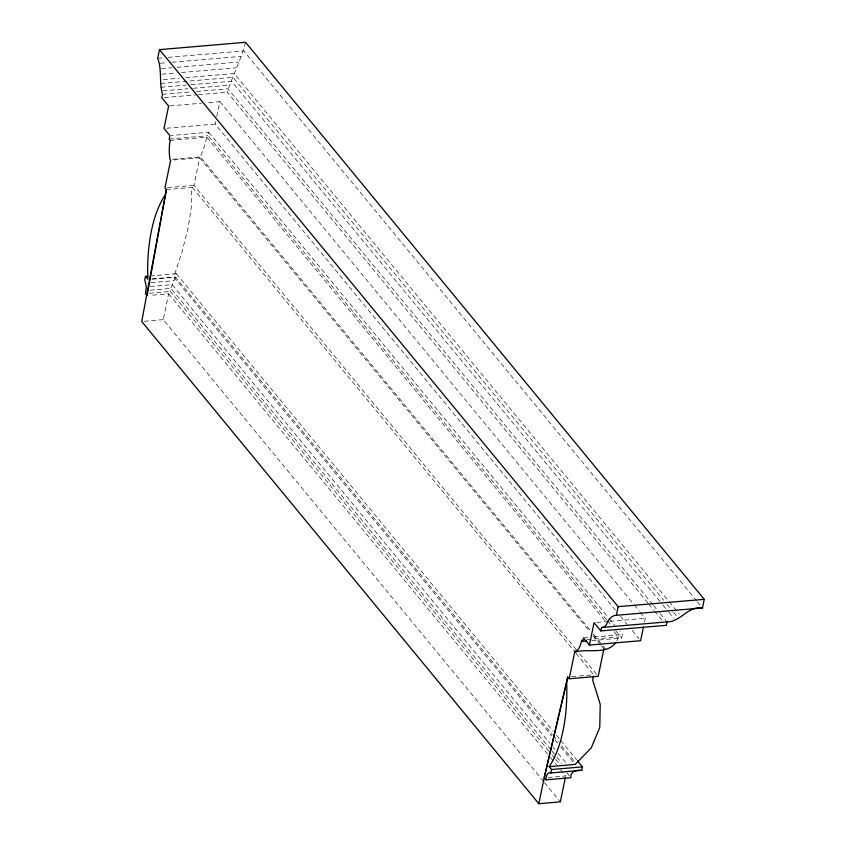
<?xml version="1.0" encoding="UTF-8"?>
<svg xmlns="http://www.w3.org/2000/svg" width="846" height="846" viewBox="0 0 846 846"><rect width="100%" height="100%" fill="white"/><g stroke="black" fill="none" stroke-linecap="round" stroke-linejoin="round"><path stroke-width="0.63" stroke-dasharray="4.23 3.17" d="M548.991 751.216L170.437 291.489C170.797 285.039 175.302 279.91 176.402 273.744L151.91 275.828M543.555 781.482L163.267 319.651L168.618 293.795L149.636 295.413M166.387 189.61L192.38 187.4L191.302 192.571L191.249 207.735L188.172 227.669L182.25 251.209L173.811 277.033L551.645 735.883M576.412 649.813L193.967 185.369L199.677 157.79L170.649 160.264M606.571 619.727L208.031 135.73L208.751 132.283L171.178 135.487M615.454 610.146L215.201 124.076L215.719 121.591M216.745 116.611L219.844 101.668L206.71 102.789M647.814 602.912L227.278 92.214C232.661 75.442 241.258 59.389 245.562 42.3M591.872 640.602L621.673 638.064L622.392 634.616L619.875 631.56M644.493 622.043L645.265 618.31L640.232 612.197M170.258 140.373L206.847 137.253L204.33 146.601L200.386 156.891L589.969 630.006M616.956 641.025L618.31 636.932L614.111 631.835M157.705 58.258L162.918 57.814M168.143 57.359L243.775 50.919L696.586 600.819M160.338 63.249L166.852 62.689M172.066 62.244L241.11 56.365M161.322 68.632L171.801 67.743M177.036 67.289L238.583 62.054M161.903 74.162L176.254 72.936M181.467 72.492L236.277 67.828M163.394 79.577L179.141 78.234M185.697 77.684L234.236 73.539L668.298 600.671M160.634 83.49L233.052 77.324L663.613 600.195M160.899 87.286L185.76 85.16M190.995 84.716L231.561 81.258L662.122 604.139M162.855 90.85L187.812 88.724M193.068 88.28L229.848 85.15M162.559 94.34L191.344 91.886M196.579 91.442L227.997 88.767L652.721 604.562M164.462 97.565L197.181 94.784M198.482 94.667L227.278 92.214M169.94 105.919L201.454 103.233M166.62 128.222L215.201 124.076M169.168 139.051L208.031 135.73M172.531 159.27L200.386 156.891M167.455 187.632L193.967 185.369M151.72 278.916L173.811 277.033M152.481 279.169L175.682 277.192L552.396 734.666M150.948 282.649L173.811 280.692M150.25 286.498L172.15 284.637L549.794 743.232M150.144 290.189L170.977 288.423L550.979 749.905M149.393 293.287L170.437 291.489M144.275 321.269L163.267 319.651M596.673 622.445L608.496 621.44M609.807 621.324L645.265 618.31M583.518 637.926L588.7 637.482M593.881 637.038L622.392 634.616M586.944 639.608L618.31 636.932M571.632 676.673L578.125 676.113M579.425 676.007L591.121 675.013M547.975 777.516L565.699 776.004L564.018 773.974M697.421 601.834L700.784 605.916M669.133 601.696L679.211 613.932M666.965 604.266L672.845 611.404M673.68 612.419L678.714 618.542M662.968 605.154L668.002 611.267M668.837 612.293L673.871 618.405M653.556 605.577L659.436 612.716M660.271 613.741L666.986 621.895M648.649 603.928L653.683 610.051M654.529 611.066L662.915 621.26M219.844 101.668L633.517 604.044M634.363 605.059L639.396 611.172M620.488 616.258L627.203 624.411M632.237 630.524L638.952 638.677M208.751 132.283L608.126 617.294M608.961 618.31L614.841 625.448M607.417 620.742L610.77 624.813M615.803 630.926L621.673 638.064M206.847 137.253L605.715 621.641M593.332 634.088L602.563 645.297M603.41 646.323L605.926 649.379M199.677 157.79L589.673 631.402M593.025 635.473L600.575 644.641M601.411 645.657L603.928 648.713M579.764 653.884L598.217 676.292M192.38 187.4L575.248 652.361M576.084 653.376L593.723 674.791M176.402 273.744L553.104 731.219M556.467 735.29L559.819 739.362M560.655 740.387L576.602 759.74M553.231 735.682L558.265 741.794M561.617 745.876L575.047 762.172M555.008 739.954L557.525 743.01M560.877 747.092L575.153 764.424M553.147 747.314L554.828 749.355M558.18 753.426L566.577 763.621M551.825 750.92L556.012 756.017M556.848 757.033L561.881 763.145M552.353 755.298L554.87 758.354M555.706 759.37L559.069 763.452M566.619 772.631L570.817 777.717M168.618 293.795L549.741 756.641M550.587 757.656L556.467 764.795M560.655 769.892L563.182 772.948M544.39 782.497L560.338 801.871"/><path stroke-width="1.27" d="M666.986 621.895L666.278 625.342L600.84 630.915L601.548 627.468L666.986 621.895C680.681 622.159 687.629 605.747 702.466 607.957L704.253 599.338L245.562 42.3L159.492 49.639L157.705 58.258C162.263 69.89 158.868 82.633 162.559 94.34L161.84 97.787L168.629 106.036L163.987 128.444L169.877 135.603L169.168 139.051L170.258 140.373A25.359 11.484 85.1 0 0 170.004 159.482L170.649 160.264L164.938 187.844L166.387 189.61L141.747 321.491L538.828 803.7L560.338 801.871L565.424 777.305M166.387 189.61L147.098 295.635L145.449 293.625L146.39 286.826L144.751 279.825L145.459 276.378L148.039 276.156M538.828 803.7L544.179 777.844L567.729 677.001L569.189 678.767L598.217 676.292L603.928 648.713M566.661 682.172L544.179 777.844L545.829 779.853A9.898 4.484 85.1 0 1 550.82 772.958L551.529 769.511L549.17 766.645A107.241 48.592 85.1 0 0 566.661 682.172L567.729 677.001M569.189 678.767L574.899 651.187L577.427 650.976M586.69 641.046L582.809 641.374L583.518 637.926L589.408 645.086L640.623 640.718L643.457 627.023M589.408 645.086L594.051 622.667L600.84 630.915M593.448 676.081L592.644 679.962L600.237 704.411L599.761 727.497L591.238 747.896L575.153 764.424L549.17 766.645M550.82 772.958L581.752 770.325L582.471 766.878L577.437 760.766M601.548 627.468A16.36 7.413 85.1 0 0 607.428 622.222A34.972 15.841 85.1 0 1 616.396 615.285L618.183 606.667L159.492 49.639M615.666 642.791C606.476 654.973 588.245 648.374 575.544 651.97L574.899 651.187M618.183 606.667L704.253 599.338M616.396 615.285L702.466 607.957M551.529 769.511L582.471 766.878M545.829 779.853L570.817 777.717L571.113 774.354L573.292 771.774L577.025 770.357L581.752 770.325M582.809 641.374L581.72 640.052A25.359 11.484 85.1 0 1 575.544 651.97M145.459 276.378L147.828 279.254A107.241 48.592 85.1 0 1 165.319 194.781"/></g></svg>
